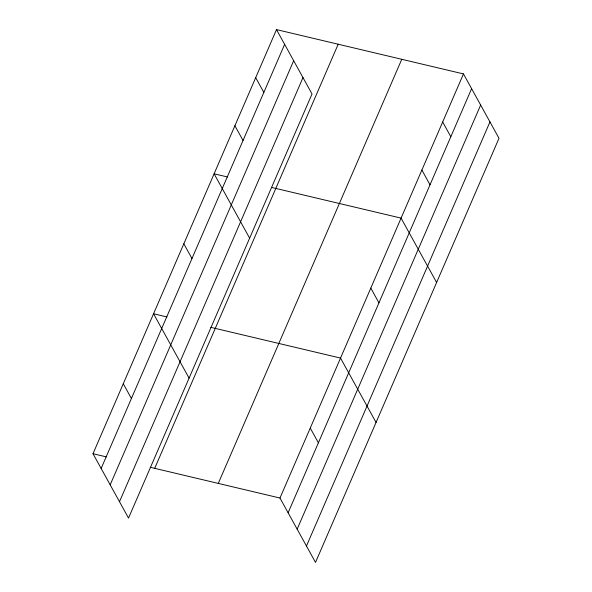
<?xml version="1.0" encoding="UTF-8"?>
<svg xmlns="http://www.w3.org/2000/svg" width="592" height="592" viewBox="0 0 592 592"><rect width="100%" height="100%" fill="white"/><g stroke="black" fill="none" stroke-linecap="round" stroke-linejoin="round"><path stroke-width="0.89" d="M276.494 29.6L312.021 93.965L128.531 518.081L93.003 453.716L276.494 29.6L463.469 73.919L498.997 138.284L315.506 562.4L279.979 498.035L150.235 467.28M101.143 468.472L284.634 44.348M110.179 484.841L293.669 60.724M119.495 501.713L302.986 77.589M154.704 468.346L338.195 44.222M218.278 483.412L401.768 59.289M279.979 498.035L463.469 73.919M288.119 512.783L471.609 88.667M297.162 529.159L480.652 105.043M306.471 546.024L489.961 121.908M227.52 176.978L214.104 173.804L249.632 238.162M271.336 187.368L401.08 218.115L436.615 282.48M166.966 316.942L153.55 313.76L189.085 378.125M210.782 327.324L340.533 358.079L376.061 422.444M93.003 453.716L106.412 456.898M442.675 121.982L450.815 136.737M421.874 170.052L430.021 184.8M255.692 77.67L263.84 92.419M370.807 288.097L378.947 302.845M234.898 125.733L243.046 140.482M310.252 428.053L318.4 442.809M183.831 243.778L191.971 258.534M123.277 383.742L131.417 398.49"/></g></svg>
